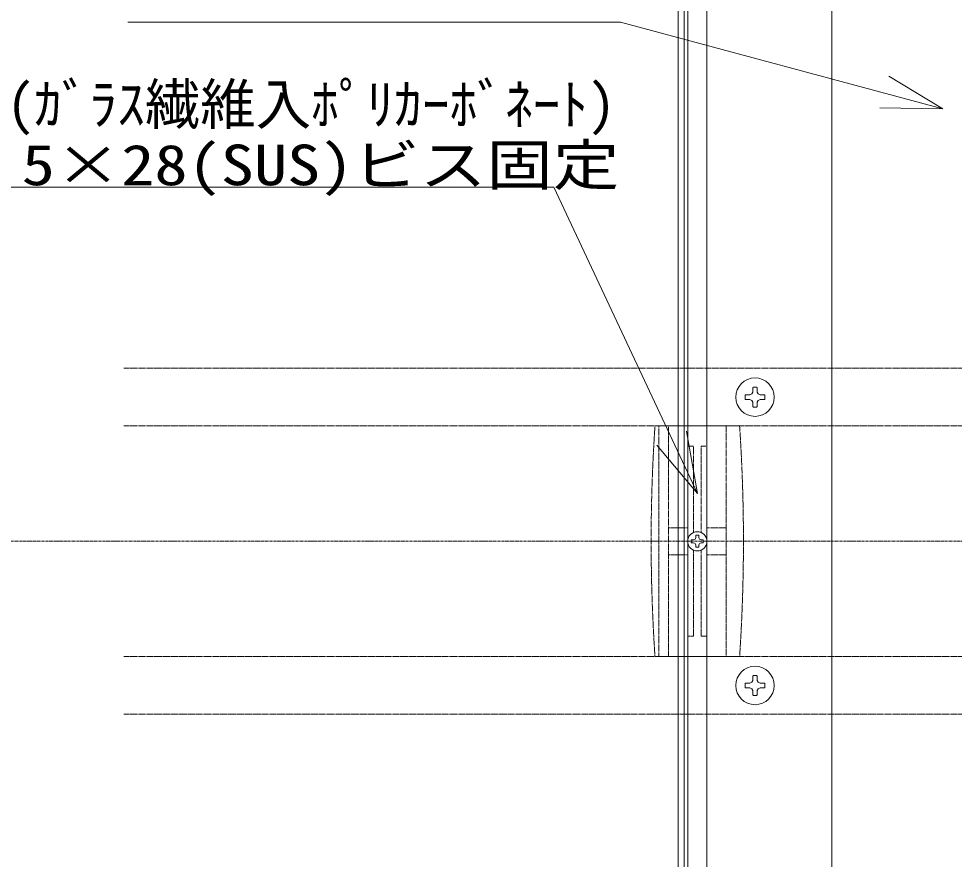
# Model space of a CAD drawing. Units: millimetres, scale not verified. Extents: x -12715 to 12220, y -3398 to 4210.
# Drawn here: x -3460.7 to -3217.5, y 3182.3 to 3400.9 of the extents above; entities that cross this region are included whole.
import ezdxf
from ezdxf.enums import TextEntityAlignment as Align

# ---------------------------------------------------------------- set-up
doc = ezdxf.new("R2010")
doc.units = ezdxf.units.MM
doc.header["$LTSCALE"] = 5.7
doc.linetypes.add('CHAIN1', pattern=[8, 5, -1, 1, -1])
doc.linetypes.add('DASHED1', pattern=[1.8, 1.2, -0.6])
for name, color, linetype, lineweight in [('0-1_デッキ', 7, 'Continuous', 9), ('0-2_文字', 4, 'Continuous', 9), ('0-5_根太', 4, 'Continuous', 9), ('0-6_ビス', 2, 'Continuous', 9), ('0-A_WQCS', 4, 'Continuous', 9)]:
    doc.layers.add(name, color=color, linetype=linetype, lineweight=lineweight)
doc.styles.add('ＭＳ ゴシック', font='')
doc.styles.get('ＭＳ ゴシック').set_extended_font_data('MS Gothic')

# ---------------------------------------------------------------- blocks, each defined once
blk = doc.blocks.new('グループ-325-1')
at = {"layer": '0-5_根太', "linetype": 'DASHED1'}
for p, q in [((-148038.6, 15598.7), (-126754.2, 15598.7)), ((-148038.6, 14998.7), (-126754.2, 14998.7)), ((-148038.6, 12598.7), (-126754.2, 12598.7)), ((-148038.6, 11998.7), (-126754.2, 11998.7))]:
    blk.add_line(p, q, dxfattribs=at)
at = {"layer": '0-5_根太', "linetype": 'CHAIN1'}
blk.add_line((-159793.2, 13798.7), (-125793.2, 13798.7), dxfattribs=at)
blk = doc.blocks.new('グループ-335-1')
at = {"layer": '0-6_ビス'}
for p, q in [((-141498.1, 12352.3), (-141497.4, 12399.9)), ((-141527.8, 12274.8), (-141575.5, 12275.5)), ((-141527.8, 12322.6), (-141507.5, 12332)), ((-141527.8, 12274.8), (-141507.5, 12265.4)), ((-141498.1, 12352.3), (-141507.5, 12332)), ((-141498.1, 12245.1), (-141507.5, 12265.4)), ((-141450.4, 12352.3), (-141441, 12332)), ((-141450.4, 12245.1), (-141441, 12265.4)), ((-141420.7, 12322.6), (-141441, 12332)), ((-141420.7, 12274.8), (-141441, 12265.4)), ((-141420.7, 12322.6), (-141373, 12321.9)), ((-141450.4, 12245.1), (-141451.1, 12197.5))]:
    blk.add_line(p, q, dxfattribs=at)
for points in [[(-141450.4, 12352.3), (-141451.1, 12399.9), (-141452.6, 12400.3), (-141454.2, 12400.6), (-141455.7, 12400.9), (-141457.3, 12401.2), (-141458.8, 12401.4), (-141460.3, 12401.6), (-141461.9, 12401.8), (-141463.4, 12402), (-141465, 12402.2), (-141466.5, 12402.3), (-141468.1, 12402.4), (-141469.6, 12402.5), (-141471.2, 12402.5), (-141472.7, 12402.6), (-141474.2, 12402.6), (-141475.8, 12402.6), (-141477.3, 12402.5), (-141478.9, 12402.5), (-141480.4, 12402.4), (-141482, 12402.3), (-141483.5, 12402.2), (-141485, 12402), (-141486.6, 12401.8), (-141488.1, 12401.6), (-141489.7, 12401.4), (-141491.2, 12401.2), (-141492.8, 12400.9), (-141494.3, 12400.6), (-141495.8, 12400.3), (-141497.4, 12399.9)], [(-141527.8, 12322.6), (-141575.5, 12321.9), (-141575.8, 12320.3), (-141576.1, 12318.8), (-141576.4, 12317.2), (-141576.7, 12315.7), (-141577, 12314.1), (-141577.2, 12312.6), (-141577.4, 12311), (-141577.6, 12309.5), (-141577.7, 12308), (-141577.8, 12306.4), (-141577.9, 12304.9), (-141578, 12303.3), (-141578.1, 12301.8), (-141578.1, 12300.2), (-141578.1, 12298.7), (-141578.1, 12297.2), (-141578.1, 12295.6), (-141578, 12294.1), (-141577.9, 12292.5), (-141577.8, 12291), (-141577.7, 12289.4), (-141577.6, 12287.9), (-141577.4, 12286.4), (-141577.2, 12284.8), (-141577, 12283.3), (-141576.7, 12281.7), (-141576.4, 12280.2), (-141576.1, 12278.6), (-141575.8, 12277.1), (-141575.5, 12275.5)], [(-141420.7, 12274.8), (-141373, 12275.5), (-141372.7, 12277.1), (-141372.3, 12278.6), (-141372, 12280.2), (-141371.8, 12281.7), (-141371.5, 12283.3), (-141371.3, 12284.8), (-141371.1, 12286.4), (-141370.9, 12287.9), (-141370.8, 12289.4), (-141370.6, 12291), (-141370.5, 12292.5), (-141370.5, 12294.1), (-141370.4, 12295.6), (-141370.4, 12297.2), (-141370.4, 12298.7), (-141370.4, 12300.2), (-141370.4, 12301.8), (-141370.5, 12303.3), (-141370.5, 12304.9), (-141370.6, 12306.4), (-141370.8, 12308), (-141370.9, 12309.5), (-141371.1, 12311), (-141371.3, 12312.6), (-141371.5, 12314.1), (-141371.8, 12315.7), (-141372, 12317.2), (-141372.3, 12318.8), (-141372.7, 12320.3), (-141373, 12321.9)], [(-141498.1, 12245.1), (-141497.4, 12197.5), (-141495.8, 12197.1), (-141494.3, 12196.8), (-141492.8, 12196.5), (-141491.2, 12196.2), (-141489.7, 12196), (-141488.1, 12195.8), (-141486.6, 12195.6), (-141485, 12195.4), (-141483.5, 12195.2), (-141482, 12195.1), (-141480.4, 12195), (-141478.9, 12194.9), (-141477.3, 12194.9), (-141475.8, 12194.8), (-141474.2, 12194.8), (-141472.7, 12194.8), (-141471.2, 12194.9), (-141469.6, 12194.9), (-141468.1, 12195), (-141466.5, 12195.1), (-141465, 12195.2), (-141463.4, 12195.4), (-141461.9, 12195.6), (-141460.3, 12195.8), (-141458.8, 12196), (-141457.3, 12196.2), (-141455.7, 12196.5), (-141454.2, 12196.8), (-141452.6, 12197.1), (-141451.1, 12197.5)]]:
    blk.add_lwpolyline(points, dxfattribs=at)
blk.add_circle((-141474.2, 12298.7), 200, dxfattribs=at)
blk = doc.blocks.new('グループ-336-1')
at = {"layer": '0-6_ビス'}
for p, q in [((-141450.4, 15352.3), (-141451.1, 15399.9)), ((-141527.8, 15322.6), (-141575.5, 15321.9)), ((-141527.8, 15322.6), (-141507.5, 15332)), ((-141498.1, 15352.3), (-141507.5, 15332)), ((-141450.4, 15352.3), (-141441, 15332)), ((-141420.7, 15322.6), (-141441, 15332)), ((-141420.7, 15274.8), (-141373, 15275.5)), ((-141527.8, 15274.8), (-141507.5, 15265.4)), ((-141498.1, 15245.1), (-141507.5, 15265.4)), ((-141498.1, 15245.1), (-141497.4, 15197.5)), ((-141450.4, 15245.1), (-141441, 15265.4)), ((-141420.7, 15274.8), (-141441, 15265.4))]:
    blk.add_line(p, q, dxfattribs=at)
for points in [[(-141498.1, 15352.3), (-141497.4, 15399.9), (-141495.8, 15400.3), (-141494.3, 15400.6), (-141492.8, 15400.9), (-141491.2, 15401.2), (-141489.7, 15401.4), (-141488.1, 15401.6), (-141486.6, 15401.8), (-141485, 15402), (-141483.5, 15402.2), (-141482, 15402.3), (-141480.4, 15402.4), (-141478.9, 15402.5), (-141477.3, 15402.5), (-141475.8, 15402.6), (-141474.2, 15402.6), (-141472.7, 15402.6), (-141471.2, 15402.5), (-141469.6, 15402.5), (-141468.1, 15402.4), (-141466.5, 15402.3), (-141465, 15402.2), (-141463.4, 15402), (-141461.9, 15401.8), (-141460.3, 15401.6), (-141458.8, 15401.4), (-141457.3, 15401.2), (-141455.7, 15400.9), (-141454.2, 15400.6), (-141452.6, 15400.3), (-141451.1, 15399.9)], [(-141527.8, 15274.8), (-141575.5, 15275.5), (-141575.8, 15277.1), (-141576.1, 15278.6), (-141576.4, 15280.2), (-141576.7, 15281.7), (-141577, 15283.3), (-141577.2, 15284.8), (-141577.4, 15286.4), (-141577.6, 15287.9), (-141577.7, 15289.4), (-141577.8, 15291), (-141577.9, 15292.5), (-141578, 15294.1), (-141578.1, 15295.6), (-141578.1, 15297.2), (-141578.1, 15298.7), (-141578.1, 15300.2), (-141578.1, 15301.8), (-141578, 15303.3), (-141577.9, 15304.9), (-141577.8, 15306.4), (-141577.7, 15308), (-141577.6, 15309.5), (-141577.4, 15311), (-141577.2, 15312.6), (-141577, 15314.1), (-141576.7, 15315.7), (-141576.4, 15317.2), (-141576.1, 15318.8), (-141575.8, 15320.3), (-141575.5, 15321.9)], [(-141420.7, 15322.6), (-141373, 15321.9), (-141372.7, 15320.3), (-141372.3, 15318.8), (-141372, 15317.2), (-141371.8, 15315.7), (-141371.5, 15314.1), (-141371.3, 15312.6), (-141371.1, 15311), (-141370.9, 15309.5), (-141370.8, 15308), (-141370.6, 15306.4), (-141370.5, 15304.9), (-141370.5, 15303.3), (-141370.4, 15301.8), (-141370.4, 15300.2), (-141370.4, 15298.7), (-141370.4, 15297.2), (-141370.4, 15295.6), (-141370.5, 15294.1), (-141370.5, 15292.5), (-141370.6, 15291), (-141370.8, 15289.4), (-141370.9, 15287.9), (-141371.1, 15286.4), (-141371.3, 15284.8), (-141371.5, 15283.3), (-141371.8, 15281.7), (-141372, 15280.2), (-141372.3, 15278.6), (-141372.7, 15277.1), (-141373, 15275.5)], [(-141450.4, 15245.1), (-141451.1, 15197.5), (-141452.6, 15197.1), (-141454.2, 15196.8), (-141455.7, 15196.5), (-141457.3, 15196.2), (-141458.8, 15196), (-141460.3, 15195.8), (-141461.9, 15195.6), (-141463.4, 15195.4), (-141465, 15195.2), (-141466.5, 15195.1), (-141468.1, 15195), (-141469.6, 15194.9), (-141471.2, 15194.9), (-141472.7, 15194.8), (-141474.2, 15194.8), (-141475.8, 15194.8), (-141477.3, 15194.9), (-141478.9, 15194.9), (-141480.4, 15195), (-141482, 15195.1), (-141483.5, 15195.2), (-141485, 15195.4), (-141486.6, 15195.6), (-141488.1, 15195.8), (-141489.7, 15196), (-141491.2, 15196.2), (-141492.8, 15196.5), (-141494.3, 15196.8), (-141495.8, 15197.1), (-141497.4, 15197.5)]]:
    blk.add_lwpolyline(points, dxfattribs=at)
blk.add_circle((-141474.2, 15298.7), 200, dxfattribs=at)
blk = doc.blocks.new('グループ-425-1')
at = {"layer": '0-A_WQCS'}
blk.add_line((16, -39.2), (16, -62.5), dxfattribs=at)
for points in [[(-39.2, -16), (-62.5, -16), (-62.5, 16), (-39.2, 16)], [(-16, 39.3), (-16, 62.5), (16, 62.5), (16, 39.3)], [(39.2, 16), (62.5, 16), (62.5, -16), (39.2, -16)], [(16, -62.5), (-16, -62.5), (-16, -39.2)]]:
    blk.add_lwpolyline(points, dxfattribs=at)
blk.add_circle((0, 0), 100, dxfattribs=at)
for centre, start, end in [((-39.2, 39.3), 270, 0), ((39.2, 39.3), 180, 270), ((-39.2, -39.2), 0, 90), ((39.2, -39.2), 90, 180)]:
    blk.add_arc(centre, 23.2, start, end, dxfattribs=at)
blk = doc.blocks.new('グループ-426-1')
at = {"layer": '0-A_WQCS'}
blk.add_blockref('グループ-425-1', (0, 0), dxfattribs=at)
blk = doc.blocks.new('グループ-427-1')
at = {"layer": '0-A_WQCS', "linetype": 'DASHED1'}
for p, q in [((440, 1200), (-440, 1200)), ((-400, 1193.3), (-400, -1193.3)), ((-299.7, 1200), (-299.7, -1200)), ((-99.7, 1200), (-99.7, 29.8)), ((99.7, 29.8), (99.7, 1200)), ((299.7, -1200), (299.7, 1200)), ((-99.7, 988.4), (-40, 988.4)), ((-40, 96), (-40, 988.4)), ((40, 988.4), (40, 96)), ((40, 988.4), (99.7, 988.4)), ((-99.7, 140), (-299.7, 140)), ((99.7, 140), (299.7, 140)), ((-99.7, -29.8), (-99.7, -1200)), ((-40, -988.4), (-40, -96)), ((40, -96), (40, -988.4)), ((99.7, -1200), (99.7, -29.8)), ((-99.7, -140), (-299.7, -140)), ((99.7, -140), (299.7, -140)), ((-40, -988.4), (-99.7, -988.4)), ((99.7, -988.4), (40, -988.4)), ((440, -1200), (-440, -1200))]:
    blk.add_line(p, q, dxfattribs=at)
at = {"layer": '0-A_WQCS'}
for p, q in [((-99.7, 1200), (100.3, 1200)), ((100.3, -1200), (-99.7, -1200))]:
    blk.add_line(p, q, dxfattribs=at)
at = {"layer": '0-A_WQCS', "linetype": 'DASHED1'}
for centre, start, end in [((17540, 0), 176.1817, 183.8183), ((-17540, 0), 0, 3.8183), ((-17540, 0), 356.1817, 0)]:
    blk.add_arc(centre, 18020, start, end, dxfattribs=at)
at = {"layer": '0-A_WQCS'}
blk.add_blockref('グループ-426-1', (0, 0), dxfattribs=at)
blk = doc.blocks.new('グループ-428-1')
at = {"layer": '0-A_WQCS'}
blk.add_blockref('グループ-427-1', (0, 0), dxfattribs=at)
blk = doc.blocks.new('WQCS2016平')
at = {"layer": '0-A_WQCS'}
blk.add_blockref('グループ-428-1', (0, 0), dxfattribs=at)

msp = doc.modelspace()

# ---------------------------------------------------------------- linework, layer by layer
at = {"layer": '0-1_デッキ'}
for p, q in [((-3286.775, 2974.968), (-3286.775, 3539.968)), ((-3281.775, 3057.468), (-3281.775, 3539.968))]:
    msp.add_line(p, q, dxfattribs=at)
at = {"layer": '0-1_デッキ', "color": 2}
for points in [[(-3289.27, 3534.968), (-3249.27, 3534.968), (-3249.27, 2984.968), (-3289.27, 2984.968)], [(-3289.27, 3534.968), (-3287.67, 3534.968), (-3287.67, 2984.968), (-3289.27, 2984.968)]]:
    msp.add_lwpolyline(points, close=True, dxfattribs=at)
at = {"layer": '0-2_文字'}
for p, q in [((-3304.27, 3400.001), (-3432.35, 3400.001)), ((-3304.27, 3400.001), (-3220.414, 3377.468)), ((-3321.57, 3357.115), (-3526.181, 3357.115)), ((-3321.57, 3357.115), (-3284.237, 3277.397))]:
    msp.add_line(p, q, dxfattribs=at)
for points in [[(-3234.502, 3385.932), (-3220.414, 3377.468), (-3236.847, 3377.754)], [(-3287.091, 3293.582), (-3284.237, 3277.397), (-3294.802, 3289.987)]]:
    msp.add_lwpolyline(points, dxfattribs=at)

# ---------------------------------------------------------------- block references
at = {"layer": '0-5_根太', "xscale": 0.025, "yscale": 0.025}
msp.add_blockref('グループ-325-1', (267.586, 2920), dxfattribs=at)
at = {"layer": '0-6_ビス', "xscale": 0.025, "yscale": 0.025}
for name in ['グループ-336-1', 'グループ-335-1']:
    msp.add_blockref(name, (267.586, 2920), dxfattribs=at)
at = {"layer": '0-A_WQCS', "xscale": 0.025, "yscale": 0.025}
msp.add_blockref('WQCS2016平', (-3284.275, 3264.968), dxfattribs=at)

# ---------------------------------------------------------------- texts
at = {"layer": '0-2_文字', "style": 'ＭＳ ゴシック'}
msp.add_text('ﾜｲﾄﾞQCS(ｶﾞﾗｽ繊維入ﾎﾟﾘｶｰﾎﾞﾈｰﾄ)', height=10.56, dxfattribs=at).set_placement((-3514.238, 3370.213), align=Align.BOTTOM_LEFT)
at = {"layer": '0-2_文字', "style": 'ＭＳ ゴシック', "width": 1.2}
msp.add_text('3.5×28(SUS)ビス固定', height=10.56, dxfattribs=at).set_placement((-3477.134, 3354.426), align=Align.BOTTOM_LEFT)

doc.saveas('drawing.dxf')
